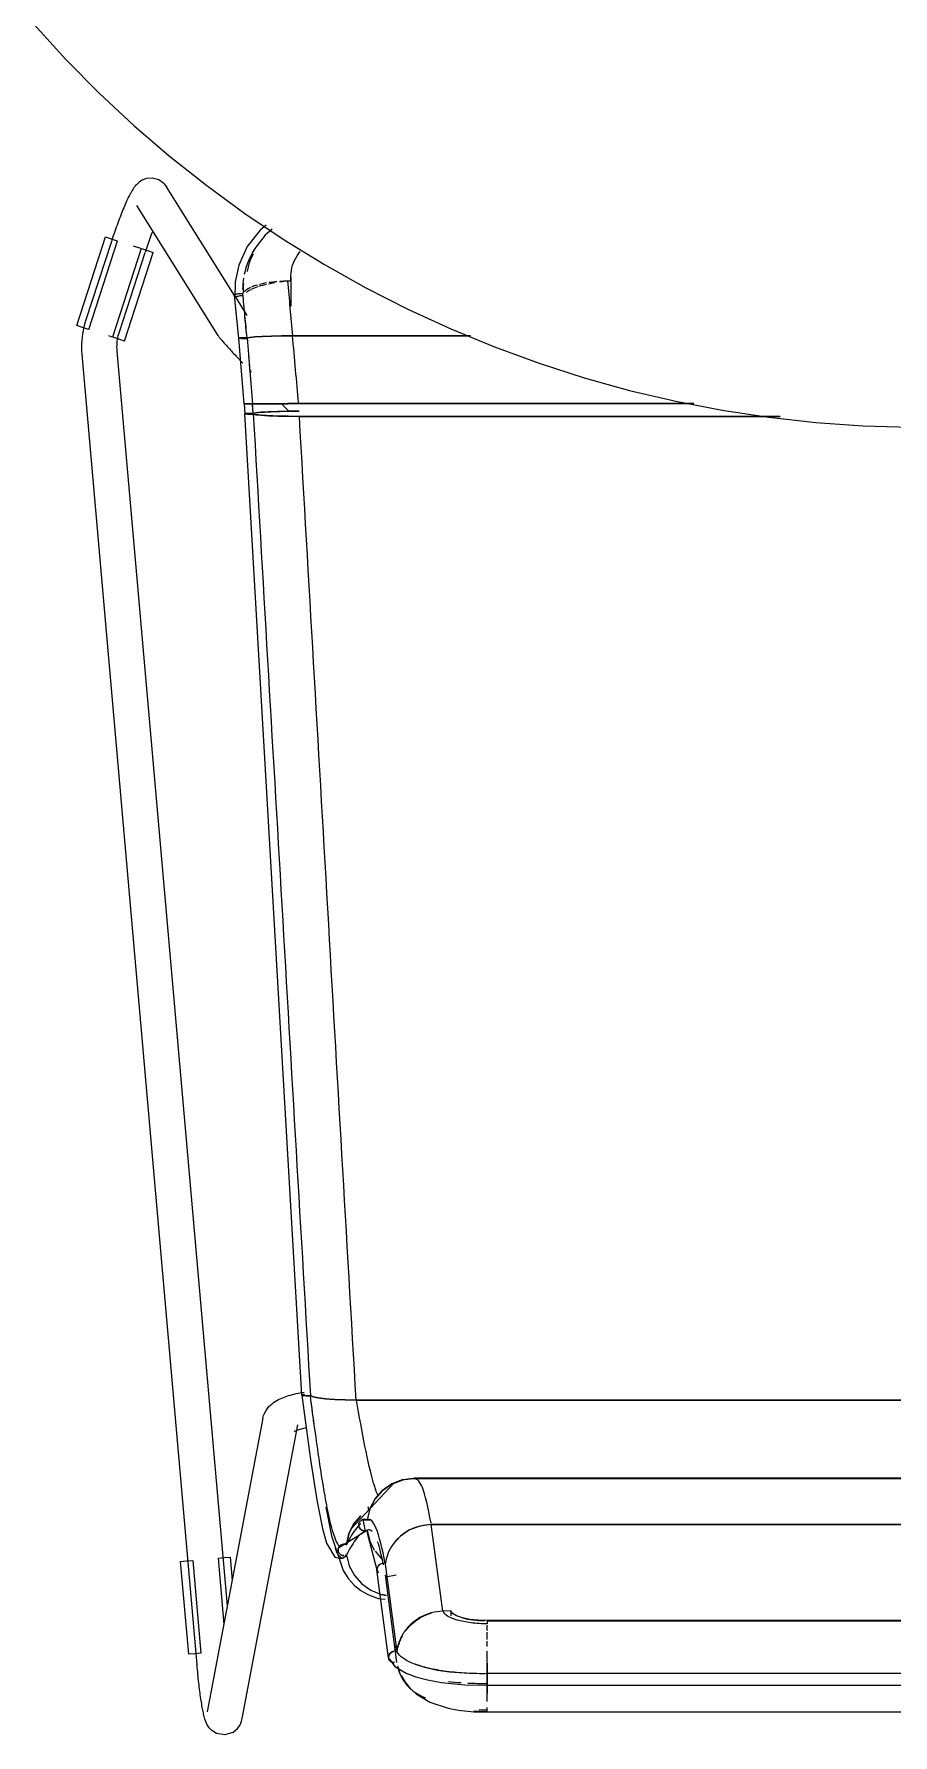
# Model space of a CAD drawing. Header units: millimetres. Extents: x 155927 to 317870, y -36033 to 97293.
# Drawn here: x 216222 to 216512, y 11464 to 12039 of the extents above; entities that cross this region are included whole.
import ezdxf

# ---------------------------------------------------------------- set-up
doc = ezdxf.new("R2010")
doc.units = ezdxf.units.MM
doc.header["$MEASUREMENT"] = 0
doc.layers.add('I-FURN', color=8, linetype='CONTINUOUS', lineweight=9)

msp = doc.modelspace()

# ---------------------------------------------------------------- linework, layer by layer
at = {"layer": 'I-FURN'}
for p, q in [((216221.58, 12042.24), (216232.37, 12030.43)), ((216232.37, 12030.43), (216243.62, 12019.05)), ((216243.62, 12019.05), (216255.32, 12008.14)), ((216255.32, 12008.14), (216267.44, 11997.7)), ((216267.44, 11997.7), (216279.98, 11987.76)), ((216258.2, 11989.61), (216257.29, 11989.04)), ((216259.58, 11990.13), (216258.2, 11989.61)), ((216261.56, 11990.3), (216259.58, 11990.13)), ((216263.79, 11989.71), (216261.56, 11990.3)), ((216265.52, 11988.49), (216263.79, 11989.71)), ((216253.59, 11983.93), (216253.36, 11983.45)), ((216253.82, 11984.38), (216253.59, 11983.93)), ((216254.04, 11984.82), (216253.82, 11984.38)), ((216254.27, 11985.25), (216254.04, 11984.82)), ((216254.5, 11985.66), (216254.27, 11985.25)), ((216254.74, 11986.06), (216254.5, 11985.66)), ((216254.98, 11986.45), (216254.74, 11986.06)), ((216255.24, 11986.84), (216254.98, 11986.45)), ((216255.52, 11987.23), (216255.24, 11986.84)), ((216255.83, 11987.63), (216255.52, 11987.23)), ((216256.2, 11988.06), (216255.83, 11987.63)), ((216256.66, 11988.52), (216256.2, 11988.06)), ((216257.29, 11989.04), (216256.66, 11988.52)), ((216265.52, 11988.49), (216266.41, 11987.37)), ((216289.44, 11950.6), (216266.41, 11987.37)), ((216279.98, 11987.76), (216292.9, 11978.32)), ((216251.18, 11978.41), (216250.92, 11977.77)), ((216251.43, 11979.03), (216251.18, 11978.41)), ((216251.67, 11979.64), (216251.43, 11979.03)), ((216251.92, 11980.24), (216251.67, 11979.64)), ((216252.17, 11980.82), (216251.92, 11980.24)), ((216252.41, 11981.38), (216252.17, 11980.82)), ((216252.65, 11981.92), (216252.41, 11981.38)), ((216252.89, 11982.45), (216252.65, 11981.92)), ((216253.12, 11982.96), (216252.89, 11982.45)), ((216253.36, 11983.45), (216253.12, 11982.96)), ((216256.24, 11981), (216283.55, 11937.41)), ((216292.9, 11978.32), (216306.18, 11969.41)), ((216249.14, 11972.96), (216248.89, 11972.24)), ((216249.4, 11973.68), (216249.14, 11972.96)), ((216249.65, 11974.38), (216249.4, 11973.68)), ((216249.91, 11975.08), (216249.65, 11974.38)), ((216250.16, 11975.77), (216249.91, 11975.08)), ((216250.42, 11976.45), (216250.16, 11975.77)), ((216250.67, 11977.11), (216250.42, 11976.45)), ((216250.92, 11977.77), (216250.67, 11977.11)), ((216298.04, 11972.7), (216293.7, 11967.17)), ((216300.09, 11974.34), (216298.04, 11972.7)), ((216302.12, 11972.99), (216299.77, 11971.03)), ((216236.04, 11940.39), (216245.73, 11970.4)), ((216247.75, 11968.84), (216239.04, 11942.03)), ((216240.08, 11939.09), (216249.77, 11969.09)), ((216245.73, 11970.4), (216247.68, 11969.77)), ((216247.68, 11969.77), (216249.65, 11969.13)), ((216247.9, 11969.3), (216247.75, 11968.84)), ((216248.14, 11970.04), (216247.9, 11969.3)), ((216248.39, 11970.78), (216248.14, 11970.04)), ((216248.64, 11971.51), (216248.39, 11970.78)), ((216248.89, 11972.24), (216248.64, 11971.51)), ((216257.74, 11966.52), (216255.26, 11967.32)), ((216259.73, 11966.85), (216259.5, 11966.16)), ((216259.96, 11967.53), (216259.73, 11966.85)), ((216260.2, 11968.21), (216259.96, 11967.53)), ((216260.43, 11968.88), (216260.2, 11968.21)), ((216260.67, 11969.55), (216260.43, 11968.88)), ((216260.9, 11970.21), (216260.67, 11969.55)), ((216261.14, 11970.85), (216260.9, 11970.21)), ((216261.37, 11971.49), (216261.14, 11970.85)), ((216261.61, 11972.11), (216261.37, 11971.49)), ((216293.7, 11967.17), (216290.8, 11960.85)), ((216299.77, 11971.03), (216296.27, 11966.46)), ((216306.18, 11969.41), (216319.82, 11961.03)), ((216257.84, 11966.49), (216248.15, 11936.48)), ((216250.45, 11938.32), (216259.16, 11965.14)), ((216252.19, 11935.18), (216261.88, 11965.18)), ((216257.96, 11966.45), (216259.93, 11965.81)), ((216259.27, 11965.46), (216259.16, 11965.14)), ((216259.5, 11966.16), (216259.27, 11965.46)), ((216259.93, 11965.81), (216261.88, 11965.18)), ((216290.8, 11960.85), (216289.58, 11955.2)), ((216296.27, 11966.46), (216294.36, 11962.77)), ((216319.82, 11961.03), (216333.77, 11953.21)), ((216289.58, 11955.2), (216289.5, 11949.74)), ((216307.45, 11955.53), (216308.49, 11955.53)), ((216308.44, 11956.77), (216308.44, 11947.02)), ((216290.8, 11936.15), (216289.37, 11950.64)), ((216293.72, 11943.78), (216289.68, 11950.23)), ((216333.77, 11953.21), (216348.03, 11945.96)), ((216348.03, 11945.96), (216362.57, 11939.27)), ((216237.99, 11939.76), (216236.04, 11940.39)), ((216238.18, 11938.71), (216237.98, 11937.59)), ((216239.96, 11939.13), (216237.99, 11939.76)), ((216238.42, 11939.83), (216238.18, 11938.71)), ((216238.71, 11940.93), (216238.42, 11939.83)), ((216239.04, 11942.03), (216238.71, 11940.93)), ((216250.25, 11937.66), (216250.44, 11938.3)), ((216250.44, 11938.3), (216250.45, 11938.32)), ((216362.57, 11939.27), (216377.36, 11933.18)), ((216237.66, 11934.18), (216237.64, 11933.04)), ((216237.64, 11933.04), (216237.67, 11931.89)), ((216237.72, 11935.32), (216237.66, 11934.18)), ((216237.83, 11936.45), (216237.72, 11935.32)), ((216237.98, 11937.59), (216237.83, 11936.45)), ((216248.05, 11936.51), (216246.89, 11936.89)), ((216250.24, 11935.81), (216248.27, 11936.44)), ((216249.64, 11933.08), (216249.65, 11933.74)), ((216249.66, 11932.42), (216249.64, 11933.08)), ((216249.65, 11933.74), (216249.69, 11934.41)), ((216249.71, 11931.76), (216249.66, 11932.42)), ((216249.69, 11934.41), (216249.75, 11935.06)), ((216249.75, 11935.06), (216249.83, 11935.72)), ((216249.83, 11935.72), (216249.95, 11936.37)), ((216249.95, 11936.37), (216250.09, 11937.02)), ((216250.09, 11937.02), (216250.25, 11937.66)), ((216252.19, 11935.18), (216250.24, 11935.81)), ((216283.55, 11937.41), (216283.76, 11937.09)), ((216283.76, 11937.09), (216283.95, 11936.83)), ((216283.95, 11936.83), (216284.12, 11936.6)), ((216284.12, 11936.6), (216284.29, 11936.38)), ((216284.29, 11936.38), (216284.47, 11936.16)), ((216284.47, 11936.16), (216284.66, 11935.93)), ((216284.66, 11935.93), (216284.86, 11935.69)), ((216284.86, 11935.69), (216285.08, 11935.43)), ((216285.08, 11935.43), (216285.31, 11935.17)), ((216285.31, 11935.17), (216285.55, 11934.89)), ((216285.55, 11934.89), (216285.81, 11934.59)), ((216285.81, 11934.59), (216286.08, 11934.28)), ((216286.08, 11934.28), (216286.37, 11933.96)), ((216286.37, 11933.96), (216286.67, 11933.62)), ((216286.67, 11933.62), (216286.99, 11933.27)), ((216286.99, 11933.27), (216287.31, 11932.91)), ((216287.31, 11932.91), (216287.66, 11932.53)), ((216287.66, 11932.53), (216288.01, 11932.14)), ((216288.01, 11932.14), (216288.38, 11931.74)), ((216290.8, 11936.15), (216290.87, 11936.17)), ((216290.86, 11936.17), (216290.8, 11936.15)), ((216292.62, 11913.94), (216290.8, 11936.15)), ((216290.8, 11936.15), (216290.86, 11936.12)), ((216290.86, 11936.12), (216290.8, 11936.15)), ((216291.05, 11936.2), (216290.86, 11936.17)), ((216290.86, 11936.12), (216291.05, 11936.1)), ((216291.05, 11936.1), (216290.86, 11936.12)), ((216291.35, 11936.22), (216291.05, 11936.2)), ((216291.05, 11936.1), (216291.34, 11936.07)), ((216291.34, 11936.07), (216291.05, 11936.1)), ((216291.06, 11936.2), (216291.35, 11936.22)), ((216291.73, 11936.23), (216291.35, 11936.22)), ((216291.35, 11936.22), (216291.74, 11936.23)), ((216291.72, 11936.06), (216292.17, 11936.05)), ((216292.18, 11936.05), (216291.72, 11936.06)), ((216292.19, 11936.24), (216291.73, 11936.23)), ((216291.74, 11936.23), (216292.19, 11936.24)), ((216292.17, 11936.05), (216292.66, 11936.04)), ((216292.67, 11936.04), (216292.18, 11936.05)), ((216292.68, 11936.25), (216292.19, 11936.24)), ((216292.19, 11936.24), (216292.68, 11936.25)), ((216292.66, 11936.04), (216293.16, 11936.04)), ((216293.16, 11936.04), (216292.67, 11936.04)), ((216293.18, 11936.25), (216292.68, 11936.25)), ((216292.68, 11936.25), (216293.18, 11936.25)), ((216293.16, 11936.04), (216293.63, 11936.05)), ((216293.64, 11936.05), (216293.16, 11936.04)), ((216293.65, 11936.24), (216293.18, 11936.25)), ((216293.18, 11936.25), (216293.65, 11936.24)), ((216293.65, 11936.24), (216294.53, 11936.43)), ((216294.54, 11936.43), (216293.65, 11936.24)), ((216294.54, 11936.43), (216296.25, 11936.61)), ((216296.27, 11936.61), (216294.54, 11936.43)), ((216296.27, 11936.61), (216298.71, 11936.76)), ((216298.75, 11936.76), (216296.27, 11936.61)), ((216301.85, 11936.88), (216298.75, 11936.76)), ((216298.75, 11936.76), (216301.78, 11936.87)), ((216301.85, 11936.88), (216305.29, 11936.95)), ((216305.29, 11936.95), (216301.85, 11936.88)), ((216309.15, 11936.98), (216305.38, 11936.95)), ((216305.38, 11936.95), (216309.03, 11936.98)), ((216369.26, 11936.98), (216309.15, 11936.98)), ((216309.15, 11936.98), (216369.26, 11936.98)), ((216377.36, 11933.18), (216392.39, 11927.68)), ((216237.67, 11931.89), (216237.75, 11930.75)), ((216237.75, 11930.75), (216237.75, 11930.71)), ((216237.75, 11930.71), (216276.7, 11487.39)), ((216286.99, 11507.41), (216249.71, 11931.76)), ((216288.38, 11931.74), (216288.76, 11931.33)), ((216288.76, 11931.33), (216289.15, 11930.9)), ((216289.15, 11930.9), (216289.56, 11930.47)), ((216289.56, 11930.47), (216289.97, 11930.02)), ((216289.97, 11930.02), (216290.39, 11929.57)), ((216290.39, 11929.57), (216290.83, 11929.11)), ((216290.83, 11929.11), (216291.27, 11928.63)), ((216291.27, 11928.63), (216291.71, 11928.16)), ((216291.71, 11928.16), (216292.17, 11927.67)), ((216392.39, 11927.68), (216407.62, 11922.79)), ((216294.53, 11925.19), (216295.01, 11924.68)), ((216407.62, 11922.79), (216423.03, 11918.51)), ((216423.03, 11918.51), (216438.61, 11914.85)), ((216438.61, 11914.85), (216454.32, 11911.82)), ((216292.69, 11913.95), (216292.62, 11913.94)), ((216292.62, 11913.94), (216292.69, 11913.94)), ((216292.63, 11913.94), (216292.69, 11913.95)), ((216292.63, 11913.94), (216292.89, 11910.59)), ((216292.7, 11913.94), (216292.63, 11913.94)), ((216292.69, 11913.95), (216292.88, 11913.95)), ((216292.88, 11913.95), (216292.69, 11913.95)), ((216292.69, 11913.94), (216292.88, 11913.94)), ((216292.88, 11913.94), (216292.7, 11913.94)), ((216292.88, 11913.95), (216293.17, 11913.95)), ((216293.17, 11913.95), (216292.88, 11913.95)), ((216293.18, 11913.94), (216292.88, 11913.94)), ((216292.88, 11913.94), (216293.17, 11913.94)), ((216292.97, 11910.61), (216292.9, 11910.59)), ((216312.19, 11578.68), (216292.9, 11910.59)), ((216292.9, 11910.59), (216292.96, 11910.56)), ((216292.96, 11910.56), (216293.15, 11910.53)), ((216293.16, 11910.64), (216292.97, 11910.61)), ((216293.15, 11910.53), (216293.45, 11910.51)), ((216293.45, 11910.66), (216293.16, 11910.64)), ((216293.17, 11913.95), (216293.56, 11913.95)), ((216293.55, 11913.95), (216293.17, 11913.95)), ((216293.17, 11913.94), (216293.56, 11913.94)), ((216293.56, 11913.94), (216293.18, 11913.94)), ((216293.83, 11910.68), (216293.45, 11910.66)), ((216293.45, 11910.51), (216293.83, 11910.49)), ((216294, 11913.95), (216293.55, 11913.95)), ((216293.56, 11913.95), (216294.01, 11913.95)), ((216294.01, 11913.94), (216293.56, 11913.94)), ((216293.56, 11913.94), (216294.01, 11913.94)), ((216294.29, 11910.69), (216293.83, 11910.68)), ((216293.83, 11910.49), (216294.28, 11910.48)), ((216294.49, 11913.95), (216294, 11913.95)), ((216294.01, 11913.95), (216294.5, 11913.95)), ((216294.5, 11913.94), (216294.01, 11913.94)), ((216294.01, 11913.94), (216294.5, 11913.94)), ((216294.28, 11910.48), (216294.77, 11910.47)), ((216294.78, 11910.7), (216294.29, 11910.69)), ((216294.99, 11913.95), (216294.49, 11913.95)), ((216294.5, 11913.95), (216294.99, 11913.95)), ((216295, 11913.94), (216294.5, 11913.94)), ((216294.5, 11913.94), (216295, 11913.94)), ((216294.77, 11910.47), (216295.26, 11910.48)), ((216295.27, 11910.69), (216294.78, 11910.7)), ((216294.99, 11913.95), (216295.46, 11913.95)), ((216295.46, 11913.95), (216294.99, 11913.95)), ((216295.47, 11913.94), (216295, 11913.94)), ((216295, 11913.94), (216295.47, 11913.94)), ((216295.26, 11910.48), (216295.73, 11910.49)), ((216295.74, 11910.69), (216295.27, 11910.69)), ((216295.46, 11913.95), (216296.35, 11913.97)), ((216296.35, 11913.97), (216295.46, 11913.95)), ((216295.73, 11910.49), (216296.62, 11910.28)), ((216296.64, 11910.9), (216295.74, 11910.69)), ((216296.35, 11913.97), (216298.09, 11913.98)), ((216298.1, 11913.98), (216296.35, 11913.97)), ((216296.36, 11913.92), (216298.11, 11913.91)), ((216298.12, 11913.91), (216296.37, 11913.92)), ((216296.62, 11910.28), (216298.37, 11910.08)), ((216298.39, 11911.09), (216296.64, 11910.9)), ((216298.1, 11913.98), (216300.6, 11913.99)), ((216300.6, 11913.99), (216298.1, 11913.98)), ((216298.11, 11913.91), (216300.61, 11913.9)), ((216300.62, 11913.9), (216298.12, 11913.91)), ((216298.37, 11910.08), (216300.87, 11909.92)), ((216300.89, 11911.25), (216298.39, 11911.09)), ((216300.6, 11913.99), (216303.73, 11914)), ((216303.73, 11914), (216300.6, 11913.99)), ((216300.87, 11909.92), (216304, 11909.8)), ((216304.01, 11911.37), (216300.89, 11911.25)), ((216307.3, 11914.01), (216303.73, 11914)), ((216303.74, 11914), (216307.3, 11914.01)), ((216307.3, 11913.88), (216303.74, 11913.89)), ((216303.74, 11913.89), (216307.3, 11913.88)), ((216304, 11909.8), (216307.57, 11909.72)), ((216307.56, 11911.45), (216304.01, 11911.37)), ((216305.29, 11914), (216307.86, 11911.33)), ((216307.3, 11914.01), (216311.09, 11914.01)), ((216311.09, 11914.01), (216307.3, 11914.01)), ((216311.24, 11911.48), (216307.56, 11911.45)), ((216307.57, 11909.72), (216311.35, 11909.69)), ((216311.09, 11914.01), (216444.73, 11914.01)), ((216444.73, 11914.01), (216311.09, 11914.01)), ((216311.35, 11909.69), (216473.95, 11909.69)), ((216473.95, 11909.69), (216311.35, 11909.69)), ((216454.32, 11911.82), (216470.13, 11909.41)), ((216470.13, 11909.41), (216486.04, 11907.64)), ((216486.04, 11907.64), (216501.99, 11906.51)), ((216501.99, 11906.51), (216517.99, 11906.02)), ((216301.57, 11575.31), (216302.1, 11575.76)), ((216302.1, 11575.76), (216302.63, 11576.16)), ((216302.63, 11576.16), (216303.17, 11576.52)), ((216303.17, 11576.52), (216303.71, 11576.84)), ((216303.71, 11576.84), (216304.24, 11577.13)), ((216304.24, 11577.13), (216304.8, 11577.4)), ((216304.8, 11577.4), (216305.36, 11577.66)), ((216305.36, 11577.66), (216305.93, 11577.89)), ((216305.93, 11577.89), (216306.51, 11578.11)), ((216306.51, 11578.11), (216307.1, 11578.32)), ((216307.1, 11578.32), (216307.7, 11578.51)), ((216307.7, 11578.51), (216308.32, 11578.69)), ((216308.32, 11578.69), (216308.95, 11578.87)), ((216308.95, 11578.87), (216309.59, 11579.03)), ((216309.59, 11579.03), (216310.25, 11579.18)), ((216310.25, 11579.18), (216310.92, 11579.32)), ((216310.92, 11579.32), (216311.6, 11579.46)), ((216311.6, 11579.46), (216312.29, 11579.58)), ((216312.25, 11578.73), (216312.19, 11578.68)), ((216312.19, 11578.68), (216312.25, 11578.73)), ((216312.19, 11578.68), (216313.74, 11566.82)), ((216312.29, 11579.58), (216313, 11579.7)), ((216312.43, 11578.78), (216312.72, 11578.82)), ((216312.73, 11578.82), (216312.44, 11578.78)), ((216312.75, 11578.53), (216312.45, 11578.57)), ((216312.46, 11578.57), (216312.75, 11578.53)), ((216312.72, 11578.82), (216313.1, 11578.86)), ((216313.11, 11578.86), (216312.73, 11578.82)), ((216312.75, 11578.53), (216313.14, 11578.5)), ((216313.14, 11578.5), (216312.75, 11578.53)), ((216313.14, 11578.5), (216313.59, 11578.47)), ((216313.59, 11578.47), (216313.14, 11578.5)), ((216313.59, 11578.47), (216314.09, 11578.47)), ((216314.08, 11578.47), (216313.59, 11578.47)), ((216314.58, 11578.47), (216314.08, 11578.47)), ((216314.09, 11578.47), (216314.58, 11578.47)), ((216314.58, 11578.47), (216315.05, 11578.49)), ((216315.05, 11578.49), (216314.58, 11578.47)), ((216315.96, 11578.09), (216315.05, 11578.49)), ((216315.05, 11578.49), (216315.96, 11578.09)), ((216315.96, 11578.09), (216317.7, 11577.72)), ((216317.69, 11577.72), (216315.96, 11578.09)), ((216320.17, 11577.41), (216317.69, 11577.72)), ((216317.7, 11577.72), (216320.2, 11577.41)), ((216323.25, 11577.17), (216320.2, 11577.41)), ((216320.2, 11577.41), (216323.3, 11577.17)), ((216326.77, 11577.02), (216323.3, 11577.17)), ((216323.3, 11577.17), (216326.84, 11577.02)), ((216330.53, 11576.96), (216326.83, 11577.02)), ((216326.84, 11577.02), (216330.6, 11576.96)), ((216330.6, 11576.96), (216714, 11576.96)), ((216714, 11576.96), (216330.6, 11576.96)), ((216299, 11570.83), (216280.18, 11471.54)), ((216299, 11570.83), (216299.25, 11571.82)), ((216299.25, 11571.82), (216299.62, 11572.71)), ((216299.62, 11572.71), (216300.06, 11573.5)), ((216300.06, 11573.5), (216300.54, 11574.19)), ((216300.54, 11574.19), (216301.05, 11574.79)), ((216301.05, 11574.79), (216301.57, 11575.31)), ((216291.97, 11469.3), (216310.79, 11568.6)), ((216309.57, 11566.37), (216309.59, 11566.38)), ((216309.59, 11566.38), (216309.66, 11566.42)), ((216309.66, 11566.42), (216309.75, 11566.47)), ((216309.75, 11566.47), (216309.9, 11566.55)), ((216309.9, 11566.55), (216310.1, 11566.63)), ((216310.1, 11566.63), (216310.33, 11566.73)), ((216310.33, 11566.73), (216310.6, 11566.83)), ((216310.6, 11566.83), (216310.9, 11566.94)), ((216310.9, 11566.94), (216311.24, 11567.04)), ((216311.24, 11567.04), (216311.6, 11567.15)), ((216311.6, 11567.15), (216312, 11567.26)), ((216312, 11567.26), (216312.42, 11567.37)), ((216312.42, 11567.37), (216312.87, 11567.47)), ((216312.87, 11567.47), (216313.34, 11567.57)), ((216313.34, 11567.57), (216313.83, 11567.67)), ((216313.74, 11566.82), (216315.1, 11556.89)), ((216315.1, 11556.89), (216316.28, 11548.87)), ((216316.28, 11548.87), (216317.32, 11542.56)), ((216328.74, 11533.34), (216343.34, 11549.04)), ((216342.55, 11548.62), (216339.41, 11546.45)), ((216339.42, 11546.44), (216342.55, 11548.61)), ((216342.24, 11548.44), (216346.7, 11550.17)), ((216342.55, 11548.61), (216346.12, 11549.98)), ((216346.12, 11549.98), (216342.55, 11548.62)), ((216343.34, 11549.04), (216345.26, 11549.74)), ((216349.91, 11550.46), (216346.12, 11549.98)), ((216346.12, 11549.98), (216349.91, 11550.45)), ((216346.7, 11550.17), (216350.45, 11550.61)), ((216349.91, 11550.46), (216694.18, 11550.46)), ((216694.18, 11550.46), (216349.91, 11550.46)), ((216389.36, 11550.61), (216350.45, 11550.61)), ((216694.16, 11550.61), (216389.36, 11550.61)), ((216317.32, 11542.56), (216319.12, 11533.54)), ((216336.91, 11543.58), (216335.15, 11540.18)), ((216335.16, 11540.18), (216336.91, 11543.57)), ((216339.41, 11546.45), (216336.91, 11543.58)), ((216336.91, 11543.57), (216339.42, 11546.44)), ((216320.3, 11540.76), (216322.2, 11531.1)), ((216332.08, 11537.85), (216329.67, 11535.01)), ((216329.69, 11535.01), (216332.08, 11537.85)), ((216331.42, 11534.71), (216331.49, 11535.2)), ((216331.48, 11535.2), (216331.42, 11534.71)), ((216331.67, 11535.66), (216331.48, 11535.2)), ((216331.49, 11535.2), (216331.68, 11535.66)), ((216331.97, 11536.07), (216331.67, 11535.66)), ((216331.68, 11535.66), (216331.97, 11536.07)), ((216331.97, 11536.07), (216332.35, 11536.38)), ((216332.35, 11536.38), (216331.97, 11536.07)), ((216332.35, 11536.38), (216332.8, 11536.58)), ((216332.8, 11536.58), (216332.35, 11536.38)), ((216332.45, 11536.43), (216335.33, 11536.48)), ((216332.75, 11536.57), (216333.58, 11532.68)), ((216333.29, 11536.67), (216332.8, 11536.58)), ((216332.8, 11536.58), (216333.3, 11536.66)), ((216333.79, 11536.63), (216333.29, 11536.67)), ((216333.3, 11536.66), (216333.79, 11536.63)), ((216333.79, 11536.63), (216334.26, 11536.46)), ((216334.26, 11536.47), (216333.79, 11536.63)), ((216335.15, 11540.18), (216334.26, 11536.47)), ((216319.12, 11533.54), (216320.52, 11528.54)), ((216322.2, 11531.1), (216326.19, 11519.38)), ((216324.62, 11527.15), (216334.01, 11532.86)), ((216327.25, 11528.08), (216328.04, 11531.69)), ((216328.03, 11531.69), (216327.25, 11528.08)), ((216329.67, 11535.01), (216328.03, 11531.69)), ((216328.04, 11531.69), (216329.68, 11535.01)), ((216331.49, 11534.22), (216331.42, 11534.71)), ((216331.42, 11534.71), (216331.48, 11534.22)), ((216331.48, 11534.22), (216331.67, 11533.76)), ((216331.68, 11533.76), (216331.49, 11534.22)), ((216331.67, 11533.76), (216331.97, 11533.36)), ((216331.97, 11533.36), (216331.68, 11533.76)), ((216332.35, 11533.05), (216331.97, 11533.36)), ((216331.97, 11533.36), (216332.35, 11533.04)), ((216332.8, 11532.84), (216332.35, 11533.05)), ((216332.35, 11533.04), (216332.8, 11532.84)), ((216333.3, 11532.76), (216332.8, 11532.84)), ((216332.8, 11532.84), (216333.29, 11532.76)), ((216333.29, 11532.76), (216333.79, 11532.8)), ((216333.79, 11532.8), (216333.3, 11532.76)), ((216334.26, 11532.96), (216333.79, 11532.8)), ((216333.79, 11532.8), (216334.26, 11532.96)), ((216334.26, 11532.96), (216335.15, 11529.25)), ((216334.62, 11531.11), (216334.29, 11532.98)), ((216337.59, 11519.5), (216334.62, 11531.11)), ((216345.52, 11530.99), (216343.03, 11528.25)), ((216348.63, 11533.06), (216345.52, 11530.99)), ((216352.18, 11534.38), (216348.63, 11533.06)), ((216355.86, 11534.86), (216352.18, 11534.38)), ((216359.81, 11505.58), (216355.95, 11534.86)), ((216355.95, 11534.86), (216688.66, 11534.86)), ((216688.66, 11534.86), (216355.95, 11534.86)), ((216283.93, 11523.53), (216286, 11523.71)), ((216286, 11523.71), (216288.04, 11523.89)), ((216288.73, 11516), (216288.04, 11523.89)), ((216320.52, 11528.54), (216323.29, 11523.9)), ((216323.29, 11523.9), (216325.48, 11523.37)), ((216324.48, 11526.78), (216324.42, 11526.29)), ((216324.42, 11526.29), (216324.5, 11525.81)), ((216324.43, 11526.29), (216324.49, 11526.78)), ((216324.5, 11525.81), (216324.43, 11526.29)), ((216324.67, 11527.24), (216324.48, 11526.78)), ((216324.49, 11526.78), (216324.67, 11527.24)), ((216324.7, 11525.36), (216324.5, 11525.81)), ((216324.5, 11525.81), (216324.69, 11525.35)), ((216324.67, 11527.24), (216324.96, 11527.64)), ((216324.96, 11527.64), (216324.67, 11527.24)), ((216324.69, 11525.35), (216324.99, 11524.96)), ((216325, 11524.96), (216324.7, 11525.36)), ((216324.96, 11527.64), (216325.34, 11527.96)), ((216325.33, 11527.96), (216324.96, 11527.64)), ((216324.99, 11524.96), (216325.38, 11524.65)), ((216325.39, 11524.65), (216325, 11524.96)), ((216325.78, 11528.17), (216325.33, 11527.96)), ((216325.34, 11527.96), (216325.79, 11528.17)), ((216325.38, 11524.65), (216325.84, 11524.46)), ((216325.84, 11524.46), (216325.39, 11524.65)), ((216325.48, 11523.37), (216326.39, 11523.67)), ((216326.28, 11528.26), (216325.78, 11528.17)), ((216325.79, 11528.17), (216326.28, 11528.26)), ((216326.33, 11524.38), (216325.84, 11524.46)), ((216325.84, 11524.46), (216326.33, 11524.38)), ((216326.28, 11528.26), (216326.78, 11528.23)), ((216326.78, 11528.23), (216326.28, 11528.26)), ((216326.78, 11528.23), (216327.25, 11528.08)), ((216327.25, 11528.08), (216326.78, 11528.23)), ((216327.3, 11524.59), (216326.83, 11524.43)), ((216326.83, 11524.42), (216327.3, 11524.59)), ((216327.3, 11524.59), (216328.21, 11520.96)), ((216335.15, 11529.25), (216336.66, 11526.22)), ((216336.91, 11525.85), (216339.41, 11522.98)), ((216271.13, 11522.41), (216273.17, 11522.59)), ((216273.89, 11491), (216271.13, 11522.41)), ((216273.17, 11522.59), (216275.24, 11522.77)), ((216278.12, 11491.37), (216275.36, 11522.78)), ((216283.81, 11523.52), (216285.78, 11501.04)), ((216326.19, 11519.38), (216328, 11516.56)), ((216328.21, 11520.96), (216329.95, 11517.64)), ((216337.62, 11520.28), (216337.56, 11519.81)), ((216337.56, 11519.81), (216337.62, 11519.34)), ((216341.43, 11489.8), (216337.57, 11519.58)), ((216337.81, 11520.72), (216337.62, 11520.28)), ((216337.62, 11519.34), (216337.81, 11518.9)), ((216338.11, 11521.1), (216337.81, 11520.72)), ((216337.81, 11518.9), (216338.1, 11518.51)), ((216338.49, 11521.4), (216338.11, 11521.1)), ((216338.94, 11521.6), (216338.49, 11521.4)), ((216339.43, 11521.67), (216338.94, 11521.6)), ((216339.93, 11521.64), (216339.43, 11521.67)), ((216340.4, 11521.48), (216344.24, 11491.78)), ((216344.27, 11488.24), (216340.42, 11517.93)), ((216340.55, 11517.15), (216344.04, 11517.84)), ((216328, 11516.56), (216330, 11514.32)), ((216329.95, 11517.64), (216332.43, 11514.81)), ((216330, 11514.32), (216332.16, 11512.54)), ((216332.16, 11512.54), (216334.43, 11511.2)), ((216332.43, 11514.81), (216335.51, 11512.64)), ((216335.51, 11512.64), (216339.02, 11511.24)), ((216334.43, 11511.2), (216338.03, 11509.9)), ((216338.03, 11509.9), (216340.3, 11509.61)), ((216339.02, 11511.24), (216340.77, 11510.87)), ((216340.77, 11510.87), (216339.03, 11511.25)), ((216362.52, 11505.65), (216359.81, 11505.58)), ((216362.52, 11505.65), (216362.52, 11503.98)), ((216363.16, 11504.79), (216362.52, 11505.65)), ((216362.52, 11505.63), (216362.52, 11503.98)), ((216364.51, 11504), (216363.16, 11504.79)), ((216366.5, 11503.33), (216364.51, 11504)), ((216368.99, 11502.82), (216366.5, 11503.33)), ((216371.84, 11502.5), (216368.99, 11502.82)), ((216374.88, 11502.39), (216371.84, 11502.5)), ((216669.73, 11502.39), (216374.88, 11502.39)), ((216374.88, 11502.33), (216669.73, 11502.33)), ((216374.88, 11499.2), (216374.88, 11500.8)), ((216374.88, 11499.15), (216374.88, 11499)), ((216374.88, 11496.02), (216374.88, 11498.48)), ((216374.88, 11493.65), (216374.88, 11495.49)), ((216275.93, 11491.17), (216273.89, 11491)), ((216278, 11491.36), (216275.93, 11491.17)), ((216341.78, 11489.3), (216343.67, 11486.92)), ((216343.49, 11494.21), (216343.81, 11491.77)), ((216374.88, 11488.47), (216374.88, 11492.03)), ((216276.72, 11487.23), (216276.7, 11487.39)), ((216276.78, 11486.48), (216276.72, 11487.23)), ((216276.85, 11485.73), (216276.78, 11486.48)), ((216276.93, 11484.98), (216276.85, 11485.73)), ((216277, 11484.24), (216276.93, 11484.98)), ((216277.08, 11483.5), (216277, 11484.24)), ((216277.15, 11482.76), (216277.08, 11483.5)), ((216343.67, 11486.92), (216347.5, 11484.61)), ((216345.81, 11483.81), (216347.14, 11481.54)), ((216347.5, 11484.61), (216350.67, 11483.42)), ((216350.21, 11487.76), (216353.64, 11486.66)), ((216350.67, 11483.42), (216354.71, 11482.34)), ((216353.64, 11486.66), (216358.08, 11485.69)), ((216358.08, 11485.69), (216362.09, 11485.1)), ((216362.09, 11485.1), (216368.65, 11484.57)), ((216368.65, 11484.57), (216374.88, 11484.49)), ((216374.88, 11488.27), (216374.88, 11484.46)), ((216374.88, 11484.46), (216374.88, 11488.27)), ((216669.73, 11484.49), (216374.88, 11484.49)), ((216374.88, 11480.53), (216374.88, 11484.38)), ((216374.88, 11484.38), (216374.88, 11484.16)), ((216374.88, 11484.16), (216374.88, 11483.82)), ((216374.88, 11483.82), (216374.88, 11483.41)), ((216374.88, 11483.41), (216374.88, 11482.93)), ((216277.23, 11482.04), (216277.15, 11482.76)), ((216277.32, 11481.32), (216277.23, 11482.04)), ((216277.4, 11480.61), (216277.32, 11481.32)), ((216277.48, 11479.91), (216277.4, 11480.61)), ((216277.57, 11479.22), (216277.48, 11479.91)), ((216277.66, 11478.55), (216277.57, 11479.22)), ((216277.74, 11477.88), (216277.66, 11478.55)), ((216277.83, 11477.24), (216277.74, 11477.88)), ((216347.14, 11481.54), (216348.81, 11479.47)), ((216348.81, 11479.47), (216350.79, 11477.63)), ((216350.79, 11477.63), (216355.5, 11474.76)), ((216354.71, 11482.34), (216359.43, 11481.47)), ((216359.43, 11481.47), (216367.32, 11480.68)), ((216367.32, 11480.68), (216374.88, 11480.53)), ((216374.88, 11482.93), (216374.88, 11482.43)), ((216374.88, 11482.43), (216374.88, 11481.94)), ((216374.88, 11481.94), (216374.88, 11481.49)), ((216374.88, 11481.49), (216374.88, 11481.1)), ((216374.88, 11481.1), (216374.88, 11480.79)), ((216374.88, 11480.79), (216374.88, 11480.6)), ((216374.88, 11480.77), (216374.88, 11477.75)), ((216374.88, 11477.76), (216374.88, 11480.77)), ((216374.88, 11480.6), (216374.88, 11480.53)), ((216374.88, 11480.53), (216669.73, 11480.53)), ((216374.88, 11475.01), (216374.88, 11477.59)), ((216277.92, 11476.6), (216277.83, 11477.24)), ((216278.01, 11475.98), (216277.92, 11476.6)), ((216278.1, 11475.38), (216278.01, 11475.98)), ((216278.2, 11474.79), (216278.1, 11475.38)), ((216278.29, 11474.22), (216278.2, 11474.79)), ((216278.38, 11473.67), (216278.29, 11474.22)), ((216278.47, 11473.14), (216278.38, 11473.67)), ((216278.57, 11472.63), (216278.47, 11473.14)), ((216278.66, 11472.13), (216278.57, 11472.63)), ((216278.76, 11471.65), (216278.66, 11472.13)), ((216355.5, 11474.76), (216361.65, 11472.74)), ((216361.65, 11472.74), (216365.15, 11472.09)), ((216365.15, 11472.09), (216370.36, 11471.57)), ((216374.88, 11471.51), (216374.88, 11472.98)), ((216278.86, 11471.19), (216278.76, 11471.65)), ((216278.95, 11470.75), (216278.86, 11471.19)), ((216279.05, 11470.32), (216278.95, 11470.75)), ((216279.16, 11469.91), (216279.05, 11470.32)), ((216279.27, 11469.51), (216279.16, 11469.91)), ((216279.38, 11469.11), (216279.27, 11469.51)), ((216279.51, 11468.72), (216279.38, 11469.11)), ((216279.65, 11468.31), (216279.51, 11468.72)), ((216279.82, 11467.88), (216279.65, 11468.31)), ((216280.03, 11467.41), (216279.82, 11467.88)), ((216280.34, 11466.85), (216280.03, 11467.41)), ((216280.81, 11466.15), (216280.34, 11466.85)), ((216281.67, 11465.24), (216280.81, 11466.15)), ((216290.41, 11465.87), (216291.16, 11466.95)), ((216291.16, 11466.95), (216291.53, 11467.75)), ((216291.53, 11467.75), (216291.75, 11468.37)), ((216291.75, 11468.37), (216291.88, 11468.89)), ((216291.88, 11468.89), (216291.97, 11469.3)), ((216370.36, 11471.57), (216374.88, 11471.49)), ((216374.88, 11471.66), (216374.88, 11471.49)), ((216374.88, 11471.49), (216669.73, 11471.49)), ((216283.32, 11464.2), (216281.67, 11465.24)), ((216286.08, 11463.71), (216283.32, 11464.2)), ((216288.83, 11464.55), (216286.08, 11463.71)), ((216288.83, 11464.55), (216290.41, 11465.87))]:
    msp.add_line(p, q, dxfattribs=at)
for centre, major_axis, ratio, start_param, end_param in [((216356.08, 11519.79), (15.78, 0), 0.955139, 1.584334, 2.545717), ((216356.08, 11519.79), (15.78, 0), 0.955139, 2.787556, 3.029056), ((216356.08, 11519.79), (15.78, 0), 0.955139, 2.545839, 2.787386), ((216339.52, 11519.81), (1.96, 0), 0.955139, 1.359855, 3.903556), ((216374.88, 11487.24), (0, 15.75), 0.000004, 0.290246, 0.472486), ((216374.88, 11475.77), (12.4, 0), 0.287441, 4.492176, 4.712389)]:
    msp.add_ellipse(centre, major_axis=major_axis, ratio=ratio, start_param=start_param, end_param=end_param, dxfattribs=at)
for points in [[(216300.71, 11971.86), (216301.14, 11972.27), (216301.59, 11972.66), (216302.06, 11973.04)], [(216292.24, 11952.73), (216292.26, 11953.99), (216292.35, 11955.25), (216292.54, 11956.49)], [(216301.09, 11955.06), (216301.94, 11955.18), (216302.82, 11955.3), (216303.73, 11955.36)], [(216306.03, 11955.29), (216305.55, 11955.24), (216305.09, 11955.18), (216304.62, 11955.11)], [(216304.67, 11955.43), (216305.57, 11955.49), (216306.5, 11955.52), (216307.45, 11955.53)], [(216309.15, 11936.98), (216308.84, 11940.11), (216308.25, 11946.36), (216307.71, 11952.5), (216307.45, 11955.53)], [(216308.49, 11955.53), (216308.45, 11956.03), (216308.43, 11956.54), (216308.44, 11957.05)], [(216292.21, 11951.19), (216292.36, 11951.59), (216292.92, 11952.34), (216294.07, 11953.04), (216294.76, 11953.36)], [(216293.65, 11936.24), (216293.41, 11938.76), (216292.93, 11943.8), (216292.45, 11948.75), (216292.21, 11951.19)], [(216292.44, 11954.7), (216292.33, 11953.82), (216292.31, 11952.92), (216292.32, 11952.02)], [(216294.8, 11952.5), (216294.16, 11952.19), (216293.76, 11951.87), (216293.43, 11951.55)], [(216297.22, 11953.47), (216296.41, 11953.2), (216295.6, 11952.92), (216295.04, 11952.62)], [(216295.21, 11953.56), (216295.8, 11953.81), (216296.46, 11954.04), (216297.19, 11954.25)], [(216300.26, 11954.31), (216299.34, 11954.1), (216298.39, 11953.87), (216297.54, 11953.62)], [(216297.86, 11954.43), (216298.6, 11954.62), (216299.41, 11954.78), (216300.24, 11954.93)], [(216302.92, 11954.85), (216302.24, 11954.73), (216301.58, 11954.6), (216300.92, 11954.46)], [(216293.62, 11936.24), (216293.39, 11938.55), (216293.16, 11940.86), (216292.93, 11943.14)], [(216293.65, 11936.24), (216293.95, 11932.53), (216294.56, 11925.11), (216295.16, 11917.67), (216295.46, 11913.95)], [(216310.06, 11925.5), (216309.71, 11929.33), (216309.37, 11933.15), (216309.03, 11936.98)], [(216311.09, 11914.01), (216310.74, 11917.84), (216310.4, 11921.67), (216310.06, 11925.5)], [(216295.73, 11910.49), (216295.69, 11911.06), (216295.6, 11912.22), (216295.51, 11913.37), (216295.46, 11913.95)], [(216295.74, 11910.69), (216295.7, 11911.23), (216295.61, 11912.31), (216295.52, 11913.4), (216295.47, 11913.94)], [(216295.73, 11910.49), (216298.95, 11855.08), (216305.39, 11744.32), (216311.83, 11633.72), (216315.05, 11578.49)], [(216320.94, 11743.2), (216317.74, 11798.66), (216314.55, 11854.17), (216311.35, 11909.69)], [(216330.53, 11576.96), (216327.33, 11632.32), (216324.13, 11687.74), (216320.94, 11743.2)], [(216316.26, 11569.12), (216315.86, 11572.22), (216315.46, 11575.35), (216315.07, 11578.48)], [(216350.45, 11550.61), (216350.27, 11550.61), (216350.09, 11550.56), (216349.91, 11550.45)], [(216334.82, 11539.53), (216334.76, 11539.99), (216334.71, 11540.46), (216334.65, 11540.93)], [(216340.4, 11521.48), (216339.38, 11526.98), (216337.33, 11535.05), (216335.29, 11537.01), (216334.26, 11536.46)], [(216335.9, 11532.54), (216335.35, 11533.11), (216334.81, 11533.25), (216334.26, 11532.96)], [(216339.77, 11521.27), (216339.11, 11524.4), (216338.46, 11527.31), (216337.8, 11529.04)], [(216359.81, 11505.58), (216358.51, 11505.54), (216357.26, 11505.36), (216356.04, 11505.04)], [(216374.88, 11501.27), (216372.98, 11501.29), (216369.25, 11501.56), (216364.45, 11502.52), (216361.13, 11503.91), (216360.18, 11505.01), (216360.06, 11505.57)], [(216366.5, 11503.28), (216368.56, 11502.73), (216371.27, 11502.45), (216374.04, 11502.36)], [(216344.71, 11493.3), (216345.02, 11494.68), (216345.52, 11496.05), (216346.22, 11497.31)], [(216350.04, 11487.82), (216348.58, 11488.39), (216346.11, 11489.66), (216344.8, 11491.06), (216344.45, 11491.79)], [(216345.33, 11484.9), (216345.08, 11485.55), (216344.91, 11486.23), (216344.77, 11486.92)], [(216366.07, 11481.3), (216364.59, 11481.41), (216363.14, 11481.56), (216361.73, 11481.74)], [(216374.88, 11481.06), (216372.66, 11481.02), (216370.46, 11481.05), (216368.28, 11481.17)], [(216374.88, 11471.58), (216373.3, 11471.58), (216371.8, 11471.65), (216370.37, 11471.79)]]:
    msp.add_open_spline(points, degree=3, dxfattribs=at)
for points, knots in [([(216292.79, 11957.77), (216293.23, 11959.89), (216294.24, 11962.96), (216295.87, 11965.73), (216296.46, 11966.6)], [0.1763318, 0.1763318, 0.1763318, 0.1763318, 0.3333333, 0.408557, 0.408557, 0.408557, 0.408557]), ([(216295.74, 11964.53), (216295.4, 11963.95), (216294.38, 11962.09), (216293.88, 11960.11), (216293.66, 11958.74)], [0.6175454, 0.6175454, 0.6175454, 0.6175454, 0.6666667, 0.7702374, 0.7702374, 0.7702374, 0.7702374]), ([(216308.49, 11955.53), (216308.28, 11957.91), (216308.91, 11961.52), (216310.84, 11964.51), (216311.6, 11965.42)], [0, 0, 0, 0, 0.3333333, 0.5, 0.5, 0.5, 0.5]), ([(216289.42, 11950.79), (216289.44, 11950.81), (216289.49, 11950.86), (216289.59, 11950.93), (216289.78, 11951.03), (216290.11, 11951.13), (216290.5, 11951.21), (216290.86, 11951.24), (216291.23, 11951.26), (216291.68, 11951.25), (216292.03, 11951.22), (216292.21, 11951.19)], [0.5555556, 0.5555556, 0.5555556, 0.5555556, 0.5833333, 0.6180556, 0.6527778, 0.7222222, 0.7916667, 0.8263889, 0.8611111, 0.9305556, 1, 1, 1, 1]), ([(216292.31, 11950.46), (216292.09, 11950.47), (216291.6, 11950.46), (216290.85, 11950.38), (216290.18, 11950.23), (216289.75, 11950.05), (216289.6, 11949.93), (216289.56, 11949.89)], [-1, -1, -1, -1, -0.90625, -0.8125, -0.71875, -0.625, -0.5625, -0.5625, -0.5625, -0.5625]), ([(216294.14, 11929.94), (216294.28, 11928.3), (216294.72, 11922.97), (216295.16, 11917.63), (216295.47, 11913.94)], [0.2766114, 0.2766114, 0.2766114, 0.2766114, 0.5, 1, 1, 1, 1]), ([(216292.89, 11910.59), (216292.9, 11910.6), (216293.03, 11910.63), (216293.43, 11910.66), (216293.82, 11910.68), (216294.28, 11910.69), (216294.77, 11910.7), (216295.27, 11910.7), (216295.59, 11910.69), (216295.74, 11910.69)], [-0.5, -0.5, -0.5, -0.5, -0.375, -0.3125, -0.25, -0.1875, -0.125, -0.0625, 0, 0, 0, 0]), ([(216295.73, 11910.49), (216295.51, 11910.48), (216295.02, 11910.47), (216294.39, 11910.48), (216293.92, 11910.49), (216293.51, 11910.5), (216293.06, 11910.53), (216292.9, 11910.57), (216292.89, 11910.59)], [-1, -1, -1, -1, -0.90625, -0.8125, -0.765625, -0.71875, -0.625, -0.501507, -0.501507, -0.501507, -0.501507]), ([(216311.35, 11909.69), (216310.08, 11909.69), (216307.53, 11909.71), (216303.92, 11909.79), (216300.76, 11909.91), (216297.4, 11910.13), (216296.01, 11910.34), (216295.73, 11910.49)], [-1, -1, -1, -1, -0.833333, -0.666667, -0.5, -0.333333, 0, 0, 0, 0]), ([(216295.74, 11910.69), (216296.03, 11910.83), (216297.42, 11911.04), (216300.77, 11911.26), (216303.93, 11911.38), (216307.49, 11911.46), (216310, 11911.48), (216311.24, 11911.48)], [-1, -1, -1, -1, -0.6666667, -0.5, -0.3333333, -0.1666667, -0.003964, -0.003964, -0.003964, -0.003964]), ([(216325.42, 11527.19), (216325.01, 11527.39), (216323.59, 11528.99), (216321.15, 11537.29), (216318.1, 11555.72), (216316.07, 11570.94), (216315.05, 11578.49)], [0.1500589, 0.1500589, 0.1500589, 0.1500589, 0.25, 0.5, 0.75, 1, 1, 1, 1]), ([(216337.9, 11544.69), (216337.42, 11545.83), (216335.96, 11550.08), (216333.52, 11560.79), (216331.58, 11571.57), (216330.6, 11576.96)], [0.375, 0.375, 0.375, 0.375, 0.5, 0.75, 1, 1, 1, 1]), ([(216355.87, 11535.33), (216354.89, 11540.81), (216353.08, 11548.51), (216351.28, 11550.18), (216350.45, 11550.39)], [0.0136951, 0.0136951, 0.0136951, 0.0136951, 0.5, 0.9107153, 0.9107153, 0.9107153, 0.9107153]), ([(216332.13, 11535.21), (216331.67, 11534.81), (216330.05, 11533.14), (216328.42, 11530.48), (216327.25, 11528.08)], [0.3036932, 0.3036932, 0.3036932, 0.3036932, 0.5, 1, 1, 1, 1]), ([(216333.58, 11532.68), (216332.65, 11532.21), (216330.55, 11530.42), (216328.46, 11526.99), (216327.3, 11524.59)], [0.0974617, 0.0974617, 0.0974617, 0.0974617, 0.5, 1, 1, 1, 1]), ([(216327.3, 11524.59), (216326.28, 11523.03), (216325.02, 11523.26), (216323.76, 11526.17), (216323.53, 11526.8)], [0, 0, 0, 0, 0.25, 0.3070827, 0.3070827, 0.3070827, 0.3070827]), ([(216355.86, 11504.99), (216354.7, 11504.66), (216352.36, 11503.73), (216349.27, 11501.58), (216346.74, 11498.74), (216344.97, 11495.4), (216344.39, 11493.02), (216344.24, 11491.78)], [0.1747755, 0.1747755, 0.1747755, 0.1747755, 0.3333333, 0.5, 0.6666667, 0.8333333, 1, 1, 1, 1]), ([(216347.45, 11499.16), (216348.84, 11501), (216351.54, 11503.2), (216354.75, 11504.67), (216355.85, 11504.94)], [-0.6390766, -0.6390766, -0.6390766, -0.6390766, -0.3333333, -0.1858686, -0.1858686, -0.1858686, -0.1858686]), ([(216343.39, 11491.96), (216343.25, 11491.96), (216343.02, 11491.93), (216342.73, 11491.84), (216342.47, 11491.74), (216342.15, 11491.54), (216341.83, 11491.23), (216341.6, 11490.86), (216341.46, 11490.51), (216341.41, 11490.19), (216341.41, 11489.92), (216341.44, 11489.66), (216341.52, 11489.41), (216341.63, 11489.16), (216341.82, 11488.86), (216342.15, 11488.55), (216342.54, 11488.34), (216342.9, 11488.24), (216343.16, 11488.2), (216343.32, 11488.19), (216343.39, 11488.19)], [0.1111111, 0.1111111, 0.1111111, 0.1111111, 0.1666667, 0.1944444, 0.2222222, 0.2777778, 0.3333333, 0.3888889, 0.4444444, 0.4791667, 0.5138889, 0.5486111, 0.5833333, 0.6180556, 0.6527778, 0.7222222, 0.7916667, 0.8263889, 0.8611111, 0.8888889, 0.8888889, 0.8888889, 0.8888889]), ([(216343.48, 11488.21), (216343.32, 11488.22), (216343.03, 11488.26), (216342.64, 11488.4), (216342.23, 11488.66), (216341.78, 11489.18), (216341.52, 11490.04), (216341.75, 11490.83), (216342.15, 11491.36), (216342.53, 11491.68), (216342.84, 11491.82), (216342.99, 11491.87)], [-0.875, -0.875, -0.875, -0.875, -0.8125, -0.765625, -0.71875, -0.625, -0.5, -0.375, -0.3125, -0.25, -0.1875, -0.1875, -0.1875, -0.1875]), ([(216344.48, 11487.03), (216344.64, 11486.3), (216345.2, 11484.42), (216346.74, 11481.59), (216348.42, 11479.76), (216349.37, 11478.98)], [0.0634811, 0.0634811, 0.0634811, 0.0634811, 0.1666667, 0.3333333, 0.5, 0.5, 0.5, 0.5]), ([(216374.88, 11484.46), (216372.53, 11484.42), (216367.88, 11484.49), (216361.03, 11485.12), (216354.92, 11486.21), (216351.71, 11487.22), (216350.22, 11487.76)], [0.0000052, 0.0000052, 0.0000052, 0.0000052, 0.1666667, 0.3333333, 0.5, 0.6602535, 0.6602535, 0.6602535, 0.6602535]), ([(216350.17, 11478.36), (216350.9, 11477.83), (216352.15, 11477.11), (216353.48, 11476.48), (216354, 11476.28)], [0.5455526, 0.5455526, 0.5455526, 0.5455526, 0.6666667, 0.739481, 0.739481, 0.739481, 0.739481])]:
    msp.add_open_spline(points, degree=3, knots=knots, dxfattribs=at)

doc.saveas('drawing.dxf')
